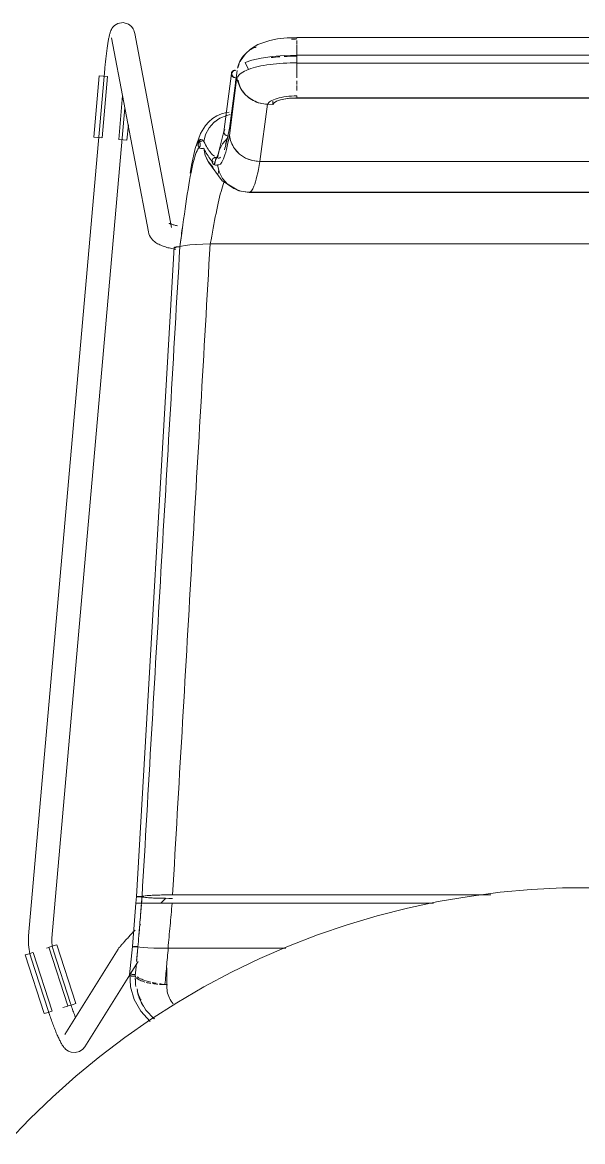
# Model space of a CAD drawing. Header units: millimetres. Extents: x 79795 to 317870, y -36033 to 97293.
# Drawn here: x 156994 to 157280, y 31580 to 32152 of the extents above; entities that cross this region are included whole.
import ezdxf

# ---------------------------------------------------------------- set-up
doc = ezdxf.new("R2010")
doc.units = ezdxf.units.MM
doc.header["$MEASUREMENT"] = 0
doc.layers.add('I-FURN', color=8, linetype='CONTINUOUS', lineweight=9)

msp = doc.modelspace()

# ---------------------------------------------------------------- linework, layer by layer
at = {"layer": 'I-FURN'}
for p, q in [((157042.77, 32151.95), (157041.12, 32150.91)), ((157045.53, 32152.44), (157042.77, 32151.95)), ((157048.28, 32151.6), (157045.53, 32152.44)), ((157038.6, 32146.24), (157038.5, 32145.83)), ((157038.71, 32146.64), (157038.6, 32146.24)), ((157038.83, 32147.04), (157038.71, 32146.64)), ((157038.95, 32147.43), (157038.83, 32147.04)), ((157039.09, 32147.84), (157038.95, 32147.43)), ((157039.26, 32148.27), (157039.09, 32147.84)), ((157039.48, 32148.74), (157039.26, 32148.27)), ((157039.78, 32149.3), (157039.48, 32148.74)), ((157040.26, 32150), (157039.78, 32149.3)), ((157041.12, 32150.91), (157040.26, 32150)), ((157048.28, 32151.6), (157049.86, 32150.28)), ((157049.86, 32150.28), (157050.6, 32149.2)), ((157050.6, 32149.2), (157050.98, 32148.4)), ((157050.98, 32148.4), (157051.19, 32147.78)), ((157051.19, 32147.78), (157051.33, 32147.26)), ((157051.33, 32147.26), (157051.42, 32146.84)), ((157070.23, 32047.55), (157051.42, 32146.84)), ((157037.55, 32140.77), (157037.46, 32140.17)), ((157037.64, 32141.36), (157037.55, 32140.77)), ((157037.73, 32141.92), (157037.64, 32141.36)), ((157037.83, 32142.48), (157037.73, 32141.92)), ((157037.92, 32143.01), (157037.83, 32142.48)), ((157038.01, 32143.52), (157037.92, 32143.01)), ((157038.11, 32144.02), (157038.01, 32143.52)), ((157038.2, 32144.5), (157038.11, 32144.02)), ((157038.3, 32144.96), (157038.2, 32144.5)), ((157038.4, 32145.4), (157038.3, 32144.96)), ((157038.5, 32145.83), (157038.4, 32145.4)), ((157039.63, 32144.61), (157058.44, 32045.32)), ((157114.39, 32141.12), (157110.51, 32138.73)), ((157120.44, 32143.25), (157114.39, 32141.12)), ((157124.47, 32144.04), (157120.44, 32143.25)), ((157129.29, 32144.55), (157124.47, 32144.04)), ((157134.32, 32144.66), (157129.29, 32144.55)), ((157134.32, 32144.66), (157134.32, 32144.49)), ((157429.18, 32144.66), (157134.32, 32144.66)), ((157134.32, 32144.36), (157134.32, 32144.64)), ((157134.32, 32141.41), (157134.32, 32143.17)), ((157134.32, 32138.56), (157134.32, 32141.14)), ((157036.76, 32134.83), (157036.68, 32134.11)), ((157036.84, 32135.54), (157036.76, 32134.83)), ((157036.93, 32136.24), (157036.84, 32135.54)), ((157037.01, 32136.93), (157036.93, 32136.24)), ((157037.1, 32137.6), (157037.01, 32136.93)), ((157037.19, 32138.26), (157037.1, 32137.6)), ((157037.28, 32138.91), (157037.19, 32138.26)), ((157037.37, 32139.55), (157037.28, 32138.91)), ((157037.46, 32140.17), (157037.37, 32139.55)), ((157108.03, 32136.44), (157105.35, 32132.54)), ((157110.51, 32138.73), (157108.03, 32136.44)), ((157121.66, 32135.04), (157116.04, 32134.2)), ((157127.78, 32135.53), (157121.66, 32135.04)), ((157134.32, 32135.62), (157127.78, 32135.53)), ((157134.32, 32138.4), (157134.32, 32135.38)), ((157134.32, 32135.38), (157134.32, 32138.39)), ((157134.32, 32135.62), (157134.32, 32135.55)), ((157429.18, 32135.62), (157134.32, 32135.62)), ((157134.32, 32131.77), (157134.32, 32135.62)), ((157134.32, 32135.55), (157134.32, 32135.35)), ((157134.32, 32135.35), (157134.32, 32135.05)), ((157134.32, 32135.05), (157134.32, 32134.66)), ((157036.23, 32129.67), (157036.16, 32128.92)), ((157036.3, 32130.42), (157036.23, 32129.67)), ((157036.37, 32131.17), (157036.3, 32130.42)), ((157036.45, 32131.91), (157036.37, 32131.17)), ((157036.52, 32132.65), (157036.45, 32131.91)), ((157036.6, 32133.39), (157036.52, 32132.65)), ((157036.68, 32134.11), (157036.6, 32133.39)), ((157105.35, 32132.54), (157105.25, 32132.34)), ((157111.35, 32133.1), (157107.89, 32131.93)), ((157107.89, 32131.93), (157109.65, 32128.39)), ((157116.04, 32134.2), (157111.35, 32133.1)), ((157134.32, 32134.66), (157134.32, 32134.21)), ((157134.32, 32134.21), (157134.32, 32133.71)), ((157134.32, 32133.71), (157134.32, 32133.22)), ((157134.32, 32133.22), (157134.32, 32132.74)), ((157134.32, 32132.74), (157134.32, 32132.32)), ((157134.32, 32132.32), (157134.32, 32131.99)), ((157134.32, 32131.99), (157134.32, 32131.77)), ((157134.32, 32131.69), (157134.32, 32127.88)), ((157134.32, 32127.87), (157134.32, 32131.69)), ((157134.32, 32131.66), (157429.18, 32131.66)), ((157036.15, 32128.76), (156997.2, 31685.44)), ((157030.57, 32093.74), (157033.33, 32125.15)), ((157033.33, 32125.15), (157035.38, 32124.97)), ((157034.81, 32093.37), (157037.56, 32124.78)), ((157035.38, 32124.97), (157037.44, 32124.79)), ((157036.16, 32128.92), (157036.15, 32128.76)), ((157100.87, 32126.35), (157097.02, 32096.57)), ((157103.69, 32124.37), (157099.85, 32094.67)), ((157103.71, 32127.91), (157099.87, 32098.22)), ((157103.26, 32124.38), (157102.94, 32121.94)), ((157134.32, 32124.12), (157134.32, 32127.68)), ((157134.32, 32120.65), (157134.32, 32122.5)), ((157134.32, 32117.67), (157134.32, 32120.13)), ((157045.23, 32115.11), (157043.25, 32092.63)), ((157121.97, 32112.16), (157121.97, 32110.5)), ((157122.61, 32111.36), (157123.96, 32112.15)), ((157123.96, 32112.15), (157125.94, 32112.82)), ((157125.94, 32112.82), (157128.44, 32113.33)), ((157128.44, 32113.33), (157131.29, 32113.65)), ((157131.29, 32113.65), (157134.32, 32113.76)), ((157429.18, 32113.82), (157134.32, 32113.82)), ((157134.32, 32113.76), (157429.18, 32113.76)), ((157009.15, 31684.39), (157046.43, 32108.74)), ((157098.33, 32106.42), (157095.82, 32105.76)), ((157099.75, 32106.57), (157098.33, 32106.42)), ((157115.39, 32081.29), (157119.25, 32110.57)), ((157119.25, 32110.57), (157121.97, 32110.5)), ((157121.97, 32110.5), (157122.61, 32111.36)), ((157089.28, 32101.68), (157087.54, 32099.71)), ((157091.26, 32103.36), (157089.28, 32101.68)), ((157091.87, 32101.34), (157089.39, 32098.51)), ((157093.46, 32104.74), (157091.26, 32103.36)), ((157094.96, 32103.51), (157091.87, 32101.34)), ((157091.87, 32101.34), (157092.18, 32101.61)), ((157095.82, 32105.76), (157093.46, 32104.74)), ((157098.47, 32104.91), (157094.96, 32103.51)), ((157098.47, 32104.9), (157100.22, 32105.28)), ((157100.21, 32105.28), (157098.47, 32104.91)), ((157047.48, 32092.26), (157048.18, 32100.15)), ((157085.04, 32095.6), (157082.37, 32087.97)), ((157087.54, 32099.71), (157085.04, 32095.6)), ((157087.65, 32095.19), (157086.75, 32091.56)), ((157089.39, 32098.51), (157087.65, 32095.19)), ((157097.03, 32096.65), (157094.06, 32085.04)), ((157097.07, 32096.81), (157097, 32096.34)), ((157097, 32096.34), (157097.07, 32095.87)), ((157097.26, 32097.25), (157097.07, 32096.81)), ((157097.07, 32095.87), (157097.26, 32095.43)), ((157097.55, 32097.64), (157097.26, 32097.25)), ((157097.26, 32095.43), (157097.55, 32095.05)), ((157097.55, 32095.05), (157097.94, 32094.75)), ((157097.94, 32094.75), (157098.39, 32094.55)), ((157098.62, 32092.7), (157099.99, 32099)), ((157032.62, 32093.56), (157030.57, 32093.74)), ((157034.68, 32093.38), (157032.62, 32093.56)), ((157045.44, 32092.44), (157043.38, 32092.62)), ((157047.48, 32092.26), (157045.44, 32092.44)), ((157083.87, 32089.86), (157083.95, 32090.34)), ((157083.94, 32090.34), (157083.87, 32089.86)), ((157083.93, 32089.37), (157083.87, 32089.86)), ((157083.87, 32089.86), (157083.93, 32089.37)), ((157084.12, 32088.91), (157083.93, 32089.37)), ((157083.93, 32089.37), (157084.11, 32088.91)), ((157084.14, 32090.8), (157083.94, 32090.34)), ((157083.95, 32090.34), (157084.14, 32090.79)), ((157084.14, 32090.79), (157084.44, 32091.19)), ((157084.44, 32091.19), (157084.14, 32090.8)), ((157084.83, 32091.5), (157084.44, 32091.19)), ((157084.44, 32091.19), (157084.83, 32091.49)), ((157085.84, 32092.48), (157084.67, 32092.8)), ((157084.67, 32092.8), (157084.87, 32088.95)), ((157084.83, 32091.49), (157085.29, 32091.69)), ((157085.28, 32091.69), (157084.83, 32091.5)), ((157085.78, 32091.77), (157085.28, 32091.69)), ((157085.29, 32091.69), (157085.78, 32091.76)), ((157086.28, 32091.72), (157086.75, 32091.56)), ((157086.75, 32091.56), (157086.28, 32091.72)), ((157096.35, 32090.3), (157094.6, 32086.9)), ((157098.86, 32093.17), (157096.35, 32090.3)), ((157097.86, 32090.27), (157098.62, 32092.7)), ((157098.39, 32094.55), (157098.88, 32094.47)), ((157098.88, 32094.47), (157099.38, 32094.51)), ((157082.37, 32087.97), (157080.48, 32079.45)), ((157084.11, 32088.91), (157084.4, 32088.51)), ((157084.4, 32088.51), (157084.12, 32088.91)), ((157084.78, 32088.19), (157084.4, 32088.51)), ((157084.4, 32088.51), (157084.78, 32088.19)), ((157085.23, 32087.98), (157084.78, 32088.19)), ((157084.78, 32088.19), (157085.23, 32087.98)), ((157085.72, 32087.89), (157085.23, 32087.98)), ((157085.23, 32087.98), (157085.72, 32087.89)), ((157086.22, 32087.92), (157085.72, 32087.89)), ((157085.72, 32087.89), (157086.22, 32087.92)), ((157086.7, 32088.07), (157086.22, 32087.92)), ((157086.22, 32087.92), (157086.7, 32088.07)), ((157087.49, 32084.46), (157086.7, 32088.07)), ((157086.7, 32088.07), (157087.48, 32084.46)), ((157087.48, 32084.46), (157089.12, 32081.13)), ((157089.13, 32081.14), (157087.49, 32084.46)), ((157091.8, 32083.1), (157092.25, 32083.31)), ((157092.25, 32083.31), (157091.79, 32083.11)), ((157094.06, 32085.04), (157091.89, 32079.71)), ((157093.03, 32083.47), (157092.19, 32079.58)), ((157092.25, 32083.31), (157092.74, 32083.39)), ((157092.74, 32083.39), (157092.25, 32083.31)), ((157092.74, 32083.39), (157093.24, 32083.35)), ((157093.23, 32083.35), (157092.74, 32083.39)), ((157093.71, 32083.19), (157093.23, 32083.35)), ((157093.24, 32083.35), (157093.71, 32083.19)), ((157094.6, 32086.9), (157093.71, 32083.19)), ((157102.48, 32087.9), (157104.96, 32085.16)), ((157104.96, 32085.16), (157108.08, 32083.08)), ((157080.48, 32079.45), (157079.74, 32075.39)), ((157089.07, 32081.06), (157088.18, 32082.81)), ((157096.05, 32071.52), (157089.07, 32081.06)), ((157089.12, 32081.13), (157091.52, 32078.3)), ((157091.52, 32078.3), (157089.13, 32081.13)), ((157090.93, 32081.93), (157090.86, 32081.44)), ((157090.86, 32081.44), (157090.93, 32080.95)), ((157090.87, 32081.44), (157090.93, 32081.93)), ((157090.93, 32080.95), (157090.87, 32081.44)), ((157090.93, 32081.93), (157091.12, 32082.39)), ((157091.12, 32082.39), (157090.93, 32081.93)), ((157091.12, 32080.49), (157090.93, 32080.95)), ((157090.93, 32080.95), (157091.12, 32080.48)), ((157091.12, 32082.39), (157091.42, 32082.79)), ((157091.41, 32082.79), (157091.12, 32082.39)), ((157091.42, 32080.08), (157091.12, 32080.49)), ((157091.12, 32080.48), (157091.41, 32080.08)), ((157091.79, 32083.11), (157091.41, 32082.79)), ((157091.41, 32080.08), (157091.79, 32079.77)), ((157091.42, 32082.79), (157091.8, 32083.1)), ((157091.8, 32079.77), (157091.42, 32080.08)), ((157091.79, 32079.77), (157092.25, 32079.56)), ((157092.25, 32079.57), (157091.8, 32079.77)), ((157092.74, 32079.48), (157092.25, 32079.57)), ((157092.25, 32079.56), (157092.74, 32079.48)), ((157093.24, 32079.52), (157092.74, 32079.48)), ((157092.74, 32079.48), (157093.23, 32079.52)), ((157093.23, 32079.52), (157093.71, 32079.68)), ((157093.71, 32079.69), (157093.24, 32079.52)), ((157093.71, 32079.68), (157094.6, 32075.97)), ((157108.08, 32083.08), (157111.62, 32081.77)), ((157111.62, 32081.77), (157115.39, 32081.29)), ((157448.11, 32081.29), (157115.39, 32081.29)), ((157115.39, 32081.29), (157448.11, 32081.29)), ((157096.36, 32072.58), (157094.6, 32075.97)), ((157094.6, 32075.97), (157096.35, 32072.57)), ((157096.35, 32072.57), (157098.86, 32069.7)), ((157098.86, 32069.71), (157096.36, 32072.58)), ((157104.71, 32066.41), (157096.05, 32071.52)), ((157102, 32067.54), (157098.86, 32069.71)), ((157098.86, 32069.7), (157102, 32067.53)), ((157104.86, 32066.34), (157101.68, 32067.71)), ((157105.57, 32066.17), (157102, 32067.54)), ((157102, 32067.53), (157105.57, 32066.17)), ((157109.9, 32065.54), (157104.86, 32066.34)), ((157109.36, 32065.69), (157105.57, 32066.17)), ((157105.57, 32066.17), (157109.36, 32065.69)), ((157454.14, 32065.69), (157109.36, 32065.69)), ((157109.36, 32065.69), (157454.14, 32065.69)), ((157109.89, 32065.54), (157414.69, 32065.54)), ((157069.01, 32049.78), (157069.04, 32049.77)), ((157069.04, 32049.77), (157069.11, 32049.72)), ((157069.11, 32049.72), (157069.2, 32049.68)), ((157069.2, 32049.68), (157069.35, 32049.6)), ((157069.35, 32049.6), (157069.54, 32049.52)), ((157069.54, 32049.52), (157069.78, 32049.42)), ((157069.78, 32049.42), (157070.04, 32049.32)), ((157070.04, 32049.32), (157070.35, 32049.21)), ((157070.35, 32049.21), (157070.68, 32049.11)), ((157070.68, 32049.11), (157071.05, 32049)), ((157071.05, 32049), (157071.44, 32048.89)), ((157058.44, 32045.32), (157058.7, 32044.33)), ((157058.7, 32044.33), (157059.06, 32043.44)), ((157059.06, 32043.44), (157059.5, 32042.65)), ((157071.44, 32048.89), (157071.86, 32048.78)), ((157071.86, 32048.78), (157072.31, 32048.68)), ((157072.31, 32048.68), (157072.78, 32048.58)), ((157072.78, 32048.58), (157073.27, 32048.48)), ((157059.5, 32042.65), (157059.98, 32041.96)), ((157059.98, 32041.96), (157060.49, 32041.36)), ((157060.49, 32041.36), (157061.02, 32040.84)), ((157061.02, 32040.84), (157061.54, 32040.39)), ((157061.54, 32040.39), (157062.08, 32039.99)), ((157062.08, 32039.99), (157062.61, 32039.63)), ((157062.61, 32039.63), (157063.15, 32039.31)), ((157063.15, 32039.31), (157063.69, 32039.02)), ((157063.69, 32039.02), (157064.24, 32038.74)), ((157064.24, 32038.74), (157064.8, 32038.49)), ((157064.8, 32038.49), (157065.37, 32038.26)), ((157065.37, 32038.26), (157065.95, 32038.04)), ((157065.95, 32038.04), (157066.54, 32037.83)), ((157066.54, 32037.83), (157067.15, 32037.64)), ((157067.15, 32037.64), (157067.77, 32037.45)), ((157072.2, 32037.62), (157071.9, 32037.58)), ((157071.9, 32037.58), (157072.19, 32037.62)), ((157072.19, 32037.62), (157072.58, 32037.65)), ((157072.58, 32037.65), (157072.2, 32037.62)), ((157073.04, 32037.68), (157072.58, 32037.65)), ((157072.58, 32037.65), (157073.04, 32037.68)), ((157073.53, 32037.68), (157073.04, 32037.68)), ((157073.04, 32037.68), (157073.53, 32037.68)), ((157074.03, 32037.68), (157073.53, 32037.68)), ((157073.53, 32037.68), (157074.03, 32037.68)), ((157074.5, 32037.66), (157074.03, 32037.68)), ((157074.03, 32037.68), (157074.5, 32037.66)), ((157075.4, 32038.06), (157074.5, 32037.66)), ((157074.5, 32037.66), (157075.4, 32038.06)), ((157077.15, 32038.43), (157075.4, 32038.06)), ((157075.4, 32038.06), (157077.14, 32038.43)), ((157079.64, 32038.74), (157077.15, 32038.43)), ((157077.15, 32038.43), (157079.61, 32038.74)), ((157082.75, 32038.98), (157079.64, 32038.74)), ((157079.64, 32038.74), (157082.7, 32038.98)), ((157082.74, 32038.98), (157086.22, 32039.13)), ((157086.28, 32039.13), (157082.75, 32038.98)), ((157090.05, 32039.19), (157086.28, 32039.13)), ((157086.28, 32039.13), (157089.97, 32039.19)), ((157473.45, 32039.19), (157090.05, 32039.19)), ((157090.05, 32039.19), (157473.45, 32039.19)), ((157052.34, 31705.56), (157071.63, 32037.47)), ((157067.77, 32037.45), (157068.4, 32037.28)), ((157068.4, 32037.28), (157069.04, 32037.12)), ((157069.04, 32037.12), (157069.7, 32036.97)), ((157069.7, 32036.97), (157070.36, 32036.82)), ((157070.36, 32036.82), (157071.04, 32036.69)), ((157071.04, 32036.69), (157071.74, 32036.56)), ((157071.69, 32037.42), (157071.63, 32037.47)), ((157071.64, 32037.47), (157071.7, 32037.42)), ((157071.74, 32036.56), (157072.44, 32036.45)), ((157071.88, 32037.37), (157072.17, 32037.33)), ((157072.17, 32037.33), (157071.88, 32037.37)), ((157072.17, 32037.33), (157072.55, 32037.29)), ((157072.55, 32037.29), (157072.17, 32037.33)), ((157056.07, 31705.87), (157055.18, 31705.66)), ((157057.82, 31706.07), (157056.07, 31705.87)), ((157060.32, 31706.23), (157057.82, 31706.07)), ((157063.45, 31706.35), (157060.32, 31706.23)), ((157067.01, 31706.43), (157063.45, 31706.35)), ((157070.8, 31706.46), (157067.01, 31706.43)), ((157233.39, 31706.46), (157070.8, 31706.46)), ((157070.8, 31706.46), (157233.39, 31706.46)), ((157222.29, 31705.71), (157206.52, 31703.01)), ((157238.15, 31707.77), (157222.29, 31705.71)), ((157254.09, 31709.2), (157238.15, 31707.77)), ((157270.07, 31709.98), (157254.09, 31709.2)), ((157286.07, 31710.13), (157270.07, 31709.98)), ((157050.25, 31680), (157052.07, 31702.2)), ((157052.34, 31705.56), (157052.07, 31702.2)), ((157052.07, 31702.2), (157052.14, 31702.21)), ((157052.14, 31702.21), (157052.07, 31702.2)), ((157052.14, 31702.2), (157052.07, 31702.2)), ((157052.07, 31702.2), (157052.13, 31702.2)), ((157052.13, 31702.2), (157052.32, 31702.2)), ((157052.14, 31702.21), (157052.33, 31702.21)), ((157052.33, 31702.21), (157052.14, 31702.21)), ((157052.33, 31702.2), (157052.14, 31702.2)), ((157052.32, 31702.2), (157052.62, 31702.2)), ((157052.33, 31702.21), (157052.62, 31702.21)), ((157052.62, 31702.21), (157052.33, 31702.21)), ((157052.62, 31702.2), (157052.33, 31702.2)), ((157052.41, 31705.59), (157052.34, 31705.56)), ((157052.34, 31705.56), (157052.41, 31705.54)), ((157052.6, 31705.62), (157052.41, 31705.59)), ((157052.41, 31705.54), (157052.6, 31705.51)), ((157052.89, 31705.64), (157052.6, 31705.62)), ((157052.6, 31705.51), (157052.9, 31705.49)), ((157052.62, 31702.21), (157053.01, 31702.21)), ((157053, 31702.21), (157052.62, 31702.21)), ((157053, 31702.2), (157052.62, 31702.2)), ((157052.62, 31702.2), (157053, 31702.2)), ((157053.27, 31705.66), (157052.89, 31705.64)), ((157052.9, 31705.49), (157053.28, 31705.47)), ((157053.46, 31702.21), (157053, 31702.21)), ((157053.45, 31702.2), (157053, 31702.2)), ((157053, 31702.2), (157053.45, 31702.2)), ((157053.01, 31702.21), (157053.46, 31702.21)), ((157053.72, 31705.67), (157053.27, 31705.66)), ((157053.28, 31705.47), (157053.73, 31705.46)), ((157053.94, 31702.2), (157053.45, 31702.2)), ((157053.45, 31702.2), (157053.94, 31702.2)), ((157053.46, 31702.21), (157053.95, 31702.21)), ((157053.95, 31702.21), (157053.46, 31702.21)), ((157054.21, 31705.67), (157053.72, 31705.67)), ((157053.73, 31705.46), (157054.22, 31705.45)), ((157054.44, 31702.2), (157053.94, 31702.2)), ((157053.94, 31702.2), (157054.44, 31702.2)), ((157053.95, 31702.21), (157054.45, 31702.21)), ((157054.44, 31702.21), (157053.95, 31702.21)), ((157054.71, 31705.67), (157054.21, 31705.67)), ((157054.22, 31705.45), (157054.72, 31705.45)), ((157054.84, 31702.21), (157054.44, 31702.21)), ((157054.91, 31702.2), (157054.44, 31702.2)), ((157054.44, 31702.2), (157054.91, 31702.2)), ((157054.45, 31702.21), (157054.84, 31702.21)), ((157055.18, 31705.66), (157054.71, 31705.67)), ((157054.72, 31705.45), (157055.19, 31705.46)), ((157055.8, 31702.18), (157054.91, 31702.2)), ((157054.91, 31702.2), (157055.79, 31702.18)), ((157055.19, 31705.46), (157056.09, 31705.25)), ((157055.79, 31702.18), (157057.54, 31702.17)), ((157057.54, 31702.17), (157055.8, 31702.18)), ((157055.81, 31702.23), (157057.57, 31702.24)), ((157057.56, 31702.24), (157055.81, 31702.23)), ((157056.09, 31705.25), (157057.84, 31705.06)), ((157057.54, 31702.17), (157060.04, 31702.16)), ((157060.04, 31702.16), (157057.55, 31702.17)), ((157060.06, 31702.25), (157057.56, 31702.24)), ((157057.57, 31702.24), (157060.06, 31702.25)), ((157057.84, 31705.06), (157060.34, 31704.9)), ((157060.04, 31702.16), (157063.18, 31702.15)), ((157063.18, 31702.15), (157060.05, 31702.16)), ((157060.34, 31704.9), (157063.46, 31704.78)), ((157066.74, 31702.27), (157063.18, 31702.26)), ((157066.75, 31702.14), (157063.18, 31702.15)), ((157063.18, 31702.15), (157066.75, 31702.14)), ((157063.19, 31702.26), (157066.74, 31702.27)), ((157063.46, 31704.78), (157067.01, 31704.7)), ((157067.31, 31704.82), (157064.74, 31702.15)), ((157070.53, 31702.14), (157066.75, 31702.14)), ((157066.75, 31702.14), (157070.53, 31702.14)), ((157067.01, 31704.7), (157070.69, 31704.67)), ((157204.17, 31702.14), (157070.53, 31702.14)), ((157070.53, 31702.14), (157204.17, 31702.14)), ((157206.52, 31703.01), (157190.87, 31699.69)), ((157175.36, 31695.75), (157160.03, 31691.18)), ((157190.87, 31699.69), (157175.36, 31695.75)), ((157053.97, 31690.96), (157054.46, 31691.47)), ((157160.03, 31691.18), (157144.89, 31686.01)), ((156997.12, 31684.3), (156997.09, 31683.16)), ((156997.09, 31683.16), (156997.1, 31682.02)), ((156997.2, 31685.44), (156997.12, 31684.3)), ((157009.09, 31683.04), (157009.11, 31683.71)), ((157009.1, 31682.38), (157009.09, 31683.04)), ((157009.11, 31683.71), (157009.15, 31684.37)), ((157009.15, 31684.37), (157009.15, 31684.39)), ((157046.12, 31682.52), (157046.43, 31682.87)), ((157046.43, 31682.87), (157046.76, 31683.24)), ((157046.76, 31683.24), (157047.1, 31683.62)), ((157047.1, 31683.62), (157047.46, 31684.01)), ((157047.46, 31684.01), (157047.83, 31684.41)), ((157047.83, 31684.41), (157048.21, 31684.82)), ((157048.21, 31684.82), (157048.6, 31685.25)), ((157048.6, 31685.25), (157049, 31685.68)), ((157049, 31685.68), (157049.42, 31686.13)), ((157049.42, 31686.13), (157049.84, 31686.58)), ((157049.84, 31686.58), (157050.27, 31687.04)), ((157050.27, 31687.04), (157050.71, 31687.51)), ((157050.71, 31687.51), (157051.16, 31687.99)), ((157051.16, 31687.99), (157051.62, 31688.47)), ((157144.89, 31686.01), (157129.97, 31680.24)), ((156997.1, 31682.02), (156997.16, 31680.88)), ((156997.16, 31680.88), (156997.27, 31679.74)), ((156997.27, 31679.74), (156997.42, 31678.61)), ((156997.42, 31678.61), (156997.62, 31677.48)), ((156997.62, 31677.48), (156997.86, 31676.36)), ((157006.34, 31679.26), (157007.5, 31679.64)), ((157007.6, 31679.67), (157017.29, 31649.66)), ((157007.72, 31679.7), (157009.69, 31680.34)), ((157009.13, 31681.72), (157009.1, 31682.38)), ((157009.2, 31681.06), (157009.13, 31681.72)), ((157009.28, 31680.4), (157009.2, 31681.06)), ((157009.4, 31679.75), (157009.28, 31680.4)), ((157009.54, 31679.11), (157009.4, 31679.75)), ((157009.7, 31678.46), (157009.54, 31679.11)), ((157009.69, 31680.34), (157011.64, 31680.97)), ((157009.9, 31677.83), (157009.7, 31678.46)), ((157018.61, 31651.01), (157009.9, 31677.83)), ((157021.33, 31650.97), (157011.64, 31680.97)), ((157042.99, 31678.74), (157015.69, 31635.15)), ((157042.99, 31678.74), (157043.21, 31679.06)), ((157043.21, 31679.06), (157043.39, 31679.32)), ((157043.39, 31679.32), (157043.56, 31679.55)), ((157043.56, 31679.55), (157043.74, 31679.77)), ((157043.74, 31679.77), (157043.92, 31679.99)), ((157043.92, 31679.99), (157044.11, 31680.22)), ((157044.11, 31680.22), (157044.31, 31680.46)), ((157044.31, 31680.46), (157044.52, 31680.72)), ((157044.52, 31680.72), (157044.75, 31680.98)), ((157044.75, 31680.98), (157045, 31681.26)), ((157045, 31681.26), (157045.25, 31681.56)), ((157045.25, 31681.56), (157045.53, 31681.86)), ((157045.53, 31681.86), (157045.81, 31682.19)), ((157045.81, 31682.19), (157046.12, 31682.52)), ((157048.82, 31665.51), (157050.24, 31680)), ((157050.31, 31680.03), (157050.24, 31680)), ((157050.24, 31680), (157050.31, 31679.98)), ((157050.25, 31680), (157050.31, 31680.03)), ((157050.31, 31679.98), (157050.25, 31680)), ((157050.49, 31680.05), (157050.31, 31680.03)), ((157050.31, 31680.03), (157050.5, 31680.05)), ((157050.31, 31679.98), (157050.5, 31679.95)), ((157050.79, 31680.07), (157050.49, 31680.05)), ((157050.5, 31680.05), (157050.79, 31680.07)), ((157050.5, 31679.95), (157050.79, 31679.93)), ((157050.8, 31679.93), (157050.5, 31679.95)), ((157050.79, 31679.93), (157051.18, 31679.92)), ((157051.18, 31679.92), (157050.8, 31679.93)), ((157051.62, 31680.1), (157051.17, 31680.09)), ((157051.17, 31680.09), (157051.62, 31680.1)), ((157051.18, 31679.92), (157051.63, 31679.9)), ((157051.64, 31679.9), (157051.18, 31679.92)), ((157052.11, 31680.11), (157051.62, 31680.1)), ((157051.62, 31680.1), (157052.11, 31680.11)), ((157051.63, 31679.9), (157052.12, 31679.9)), ((157052.13, 31679.9), (157051.64, 31679.9)), ((157052.61, 31680.1), (157052.11, 31680.11)), ((157052.11, 31680.11), (157052.61, 31680.1)), ((157052.12, 31679.9), (157052.62, 31679.9)), ((157052.63, 31679.9), (157052.13, 31679.9)), ((157053.08, 31680.1), (157052.61, 31680.1)), ((157052.61, 31680.1), (157053.08, 31680.1)), ((157052.62, 31679.9), (157053.09, 31679.91)), ((157053.1, 31679.91), (157052.63, 31679.9)), ((157053.09, 31679.91), (157053.98, 31679.72)), ((157053.98, 31679.72), (157053.1, 31679.91)), ((157053.98, 31679.72), (157055.72, 31679.54)), ((157055.7, 31679.54), (157053.98, 31679.72)), ((157055.72, 31679.54), (157058.2, 31679.39)), ((157058.16, 31679.39), (157055.72, 31679.54)), ((157061.23, 31679.28), (157058.19, 31679.39)), ((157058.2, 31679.39), (157061.3, 31679.27)), ((157064.73, 31679.2), (157061.29, 31679.27)), ((157061.3, 31679.27), (157064.73, 31679.2)), ((157064.83, 31679.2), (157068.59, 31679.17)), ((157068.47, 31679.17), (157064.83, 31679.2)), ((157068.59, 31679.17), (157128.71, 31679.17)), ((157128.71, 31679.17), (157068.59, 31679.17)), ((157129.97, 31680.24), (157115.29, 31673.87)), ((156995.49, 31675.76), (156997.44, 31676.39)), ((157005.17, 31645.75), (156995.49, 31675.76)), ((156997.44, 31676.39), (156999.41, 31677.02)), ((156997.86, 31676.36), (156998.14, 31675.26)), ((156998.14, 31675.26), (156998.47, 31674.17)), ((156998.47, 31674.17), (156998.48, 31674.12)), ((156998.48, 31674.12), (157007.2, 31647.31)), ((157009.22, 31647.05), (156999.53, 31677.06)), ((157049.12, 31665.92), (157053.16, 31672.37)), ((157115.29, 31673.87), (157100.88, 31666.92)), ((157048.94, 31666.41), (157049.23, 31659.5)), ((157067.88, 31669.13), (157067.88, 31659.38)), ((157100.88, 31666.92), (157086.76, 31659.41)), ((157025.86, 31628.78), (157048.89, 31665.55)), ((157067.94, 31660.62), (157066.89, 31660.62)), ((157049.23, 31659.5), (157051.1, 31652.98)), ((157086.76, 31659.41), (157072.95, 31651.33)), ((157014.71, 31648.83), (157017.19, 31649.63)), ((157019.38, 31650.34), (157017.45, 31649.71)), ((157018.72, 31650.68), (157018.61, 31651.01)), ((157018.95, 31649.99), (157018.72, 31650.68)), ((157019.18, 31649.3), (157018.95, 31649.99)), ((157019.41, 31648.62), (157019.18, 31649.3)), ((157021.33, 31650.97), (157019.38, 31650.34)), ((157019.64, 31647.94), (157019.41, 31648.62)), ((157051.1, 31652.98), (157054.49, 31646.97)), ((157053.81, 31653.38), (157057.18, 31647.55)), ((157072.95, 31651.33), (157059.47, 31642.71)), ((157007.13, 31646.38), (157005.17, 31645.75)), ((157009.1, 31647.02), (157007.13, 31646.38)), ((157007.35, 31646.85), (157007.2, 31647.31)), ((157007.59, 31646.11), (157007.35, 31646.85)), ((157007.84, 31645.37), (157007.59, 31646.11)), ((157008.09, 31644.64), (157007.84, 31645.37)), ((157008.34, 31643.91), (157008.09, 31644.64)), ((157008.59, 31643.19), (157008.34, 31643.91)), ((157008.84, 31642.47), (157008.59, 31643.19)), ((157019.88, 31647.27), (157019.64, 31647.94)), ((157020.11, 31646.6), (157019.88, 31647.27)), ((157020.35, 31645.94), (157020.11, 31646.6)), ((157020.58, 31645.3), (157020.35, 31645.94)), ((157020.82, 31644.66), (157020.58, 31645.3)), ((157021.05, 31644.04), (157020.82, 31644.66)), ((157054.49, 31646.97), (157059.24, 31641.82)), ((157057.18, 31647.55), (157061.44, 31643.08)), ((157009.1, 31641.77), (157008.84, 31642.47)), ((157009.35, 31641.07), (157009.1, 31641.77)), ((157009.61, 31640.38), (157009.35, 31641.07)), ((157009.86, 31639.7), (157009.61, 31640.38)), ((157010.12, 31639.04), (157009.86, 31639.7)), ((157010.37, 31638.38), (157010.12, 31639.04)), ((157010.62, 31637.74), (157010.37, 31638.38)), ((157010.87, 31637.12), (157010.62, 31637.74)), ((157011.12, 31636.51), (157010.87, 31637.12)), ((157059.47, 31642.71), (157046.35, 31633.55)), ((157011.37, 31635.91), (157011.12, 31636.51)), ((157011.61, 31635.33), (157011.37, 31635.91)), ((157011.85, 31634.77), (157011.61, 31635.33)), ((157012.09, 31634.23), (157011.85, 31634.77)), ((157012.33, 31633.7), (157012.09, 31634.23)), ((157012.57, 31633.19), (157012.33, 31633.7)), ((157012.8, 31632.7), (157012.57, 31633.19)), ((157013.03, 31632.22), (157012.8, 31632.7)), ((157013.26, 31631.77), (157013.03, 31632.22)), ((157013.49, 31631.33), (157013.26, 31631.77)), ((157013.72, 31630.9), (157013.49, 31631.33)), ((157046.35, 31633.55), (157033.6, 31623.88)), ((157013.95, 31630.49), (157013.72, 31630.9)), ((157014.18, 31630.09), (157013.95, 31630.49)), ((157014.43, 31629.7), (157014.18, 31630.09)), ((157014.68, 31629.31), (157014.43, 31629.7)), ((157014.96, 31628.92), (157014.68, 31629.31)), ((157015.27, 31628.52), (157014.96, 31628.92)), ((157015.64, 31628.09), (157015.27, 31628.52)), ((157016.11, 31627.63), (157015.64, 31628.09)), ((157016.74, 31627.11), (157016.11, 31627.63)), ((157017.65, 31626.54), (157016.74, 31627.11)), ((157019.03, 31626.02), (157017.65, 31626.54)), ((157021, 31625.85), (157019.03, 31626.02)), ((157023.23, 31626.43), (157021, 31625.85)), ((157024.96, 31627.66), (157023.23, 31626.43)), ((157024.96, 31627.66), (157025.86, 31628.78)), ((157033.6, 31623.88), (157021.26, 31613.71)), ((157021.26, 31613.71), (157009.33, 31603.05)), ((157009.33, 31603.05), (156997.83, 31591.92)), ((156997.83, 31591.92), (156986.79, 31580.34))]:
    msp.add_line(p, q, dxfattribs=at)
for centre, major_axis, ratio, start_param, end_param in [((157134.32, 32140.38), (-12.4, 0), 0.287441, 4.712389, 4.932602), ((157134.32, 32128.91), (0, 15.75), 0.000004, 2.669107, 2.851347), ((157098.97, 32096.34), (1.96, 0), 0.955139, 2.379629, 4.923331), ((157115.52, 32096.36), (15.78, 0), 0.955139, 3.254129, 3.495629), ((157115.52, 32096.36), (15.78, 0), 0.955139, 3.495799, 3.737346), ((157115.52, 32096.36), (15.78, 0), 0.955139, 3.737469, 4.704147)]:
    msp.add_ellipse(centre, major_axis=major_axis, ratio=ratio, start_param=start_param, end_param=end_param, dxfattribs=at)
for points in [[(157129.72, 32144.38), (157131.19, 32144.51), (157132.74, 32144.57), (157134.32, 32144.57)], [(157121.17, 32134.41), (157122.58, 32134.59), (157124.03, 32134.76), (157125.51, 32134.87)], [(157127.72, 32134.98), (157129.9, 32135.09), (157132.1, 32135.13), (157134.32, 32135.09)], [(157104.16, 32129.24), (157104.31, 32129.92), (157104.52, 32130.6), (157104.77, 32131.26)], [(157103.69, 32124.37), (157103.84, 32123.13), (157104.42, 32120.75), (157106.18, 32117.41), (157108.71, 32114.57), (157111.86, 32112.38), (157115.46, 32110.97), (157117.96, 32110.61), (157119.25, 32110.57)], [(157103.89, 32124.36), (157104.25, 32125.09), (157105.56, 32126.49), (157108.02, 32127.76), (157109.48, 32128.33)], [(157105.67, 32118.86), (157104.98, 32120.12), (157104.57, 32121.48), (157104.24, 32122.86)], [(157119.5, 32110.58), (157119.63, 32111.14), (157120.57, 32112.24), (157123.9, 32113.63), (157128.69, 32114.59), (157132.43, 32114.85), (157134.32, 32114.88)], [(157133.48, 32113.81), (157130.71, 32113.75), (157128.16, 32113.39), (157125.94, 32112.87)], [(157097.24, 32087.34), (157097.9, 32089.24), (157098.56, 32092.04), (157099.22, 32095.09)], [(157093.71, 32079.69), (157094.73, 32079.14), (157096.78, 32081.1), (157098.82, 32089.16), (157099.85, 32094.67)], [(157093.71, 32083.19), (157094.25, 32082.9), (157094.8, 32083.04), (157095.34, 32083.61)], [(157094.1, 32075.22), (157094.15, 32075.69), (157094.21, 32076.16), (157094.26, 32076.62)], [(157109.36, 32065.69), (157109.54, 32065.59), (157109.72, 32065.54), (157109.89, 32065.54)], [(157074.51, 32037.67), (157074.91, 32040.8), (157075.31, 32043.96), (157075.7, 32047.07)], [(157074.5, 32037.66), (157071.28, 31982.42), (157064.84, 31871.83), (157058.4, 31761.07), (157055.18, 31705.66)], [(157080.38, 31872.95), (157083.58, 31928.41), (157086.78, 31983.83), (157089.97, 32039.19)], [(157070.8, 31706.46), (157073.99, 31761.98), (157077.19, 31817.51), (157080.38, 31872.95)], [(157055.19, 31705.46), (157054.59, 31705.45), (157053.08, 31705.45), (157052.34, 31705.53), (157052.34, 31705.56)], [(157054.91, 31702.2), (157054.61, 31698.48), (157054, 31691.04), (157053.4, 31683.62), (157053.1, 31679.91)], [(157054.91, 31702.2), (157054.95, 31702.77), (157055.04, 31703.93), (157055.13, 31705.09), (157055.18, 31705.66)], [(157054.92, 31702.21), (157054.96, 31702.75), (157055.05, 31703.84), (157055.14, 31704.92), (157055.19, 31705.46)], [(157069.5, 31690.65), (157069.85, 31694.48), (157070.19, 31698.31), (157070.53, 31702.14)], [(157068.47, 31679.17), (157068.81, 31682.99), (157069.16, 31686.82), (157069.5, 31690.65)], [(157052.37, 31673.01), (157052.6, 31675.3), (157052.83, 31677.6), (157053.06, 31679.91)], [(157052.37, 31672.37), (157052.61, 31674.87), (157052.85, 31677.39), (157053.09, 31679.91)], [(157066.89, 31660.62), (157067.15, 31663.65), (157067.69, 31669.79), (157068.28, 31676.04), (157068.59, 31679.17)], [(157051.66, 31664.96), (157051.86, 31667.07), (157052.07, 31669.22), (157052.28, 31671.38)], [(157049, 31666.26), (157049.04, 31666.21), (157049.17, 31666.12), (157049.46, 31665.99), (157049.85, 31665.87), (157050.3, 31665.78), (157050.8, 31665.71), (157051.29, 31665.68), (157051.61, 31665.68), (157051.76, 31665.69)], [(157056.64, 31661.9), (157055.72, 31662.16), (157054.08, 31662.76), (157052.37, 31663.81), (157051.8, 31664.56), (157051.66, 31664.96)], [(157051.7, 31664.12), (157051.71, 31663.23), (157051.77, 31662.33), (157051.88, 31661.44)], [(157052, 31659.67), (157051.81, 31660.91), (157051.77, 31662.16), (157051.76, 31663.43)], [(157052.67, 31664.6), (157053.07, 31664.28), (157053.6, 31663.95), (157054.24, 31663.64)], [(157054.49, 31663.53), (157055.12, 31663.23), (157055.86, 31662.96), (157056.69, 31662.69)], [(157057.11, 31662.54), (157057.91, 31662.29), (157058.79, 31662.06), (157059.71, 31661.84)], [(157059.69, 31661.22), (157058.85, 31661.37), (157058.04, 31661.53), (157057.3, 31661.72)], [(157060.37, 31661.69), (157061.01, 31661.55), (157061.68, 31661.41), (157062.36, 31661.29)], [(157063.18, 31660.79), (157062.27, 31660.86), (157061.39, 31660.97), (157060.54, 31661.09)], [(157064.05, 31661.04), (157064.52, 31660.97), (157065, 31660.92), (157065.48, 31660.87)], [(157066.89, 31660.62), (157065.94, 31660.63), (157065.02, 31660.66), (157064.11, 31660.72)], [(157067.89, 31659.1), (157067.88, 31659.61), (157067.89, 31660.12), (157067.94, 31660.62)], [(157054.33, 31652.24), (157053.38, 31654.21), (157052.96, 31656.3), (157052.68, 31658.45)], [(157055.86, 31649.49), (157055.43, 31650.17), (157055.01, 31650.85), (157054.65, 31651.56)], [(157061.5, 31643.1), (157061.03, 31643.48), (157060.57, 31643.88), (157060.11, 31644.28)]]:
    msp.add_open_spline(points, degree=3, dxfattribs=at)
for points, knots in [([(157108.82, 32137.17), (157107.87, 32136.37), (157106.2, 32134.56), (157104.6, 32131.74), (157104.14, 32129.83), (157103.98, 32129.09)], [0.5, 0.5, 0.5, 0.5, 0.6666667, 0.8333333, 0.9365189, 0.9365189, 0.9365189, 0.9365189]), ([(157113.46, 32139.82), (157112.94, 32139.63), (157111.59, 32139.06), (157110.34, 32138.32), (157109.61, 32137.79)], [0.260519, 0.260519, 0.260519, 0.260519, 0.3333333, 0.4544474, 0.4544474, 0.4544474, 0.4544474]), ([(157109.65, 32128.39), (157111.08, 32128.94), (157114.4, 32129.93), (157120.47, 32131.03), (157127.33, 32131.66), (157131.98, 32131.73), (157134.32, 32131.69)], [0.3397465, 0.3397465, 0.3397465, 0.3397465, 0.5, 0.6666667, 0.8333333, 0.9999948, 0.9999948, 0.9999948, 0.9999948]), ([(157102.84, 32127.95), (157102.69, 32127.96), (157102.47, 32127.94), (157102.18, 32127.87), (157101.91, 32127.77), (157101.6, 32127.59), (157101.28, 32127.3), (157101.04, 32126.94), (157100.91, 32126.59), (157100.86, 32126.28), (157100.85, 32126.01), (157100.89, 32125.74), (157100.96, 32125.49), (157101.07, 32125.24), (157101.27, 32124.93), (157101.59, 32124.61), (157101.99, 32124.37), (157102.34, 32124.25), (157102.6, 32124.21), (157102.76, 32124.19), (157102.84, 32124.18)], [0.1111111, 0.1111111, 0.1111111, 0.1111111, 0.1666667, 0.1944444, 0.2222222, 0.2777778, 0.3333333, 0.3888889, 0.4444444, 0.4791667, 0.5138889, 0.5486111, 0.5833333, 0.6180556, 0.6527778, 0.7222222, 0.7916667, 0.8263889, 0.8611111, 0.8888889, 0.8888889, 0.8888889, 0.8888889]), ([(157102.44, 32124.28), (157102.32, 32124.32), (157102.09, 32124.41), (157101.68, 32124.69), (157101.22, 32125.24), (157100.97, 32126.11), (157101.2, 32126.89), (157101.59, 32127.4), (157101.98, 32127.7), (157102.43, 32127.89), (157102.76, 32127.93), (157102.93, 32127.94)], [-0.8125, -0.8125, -0.8125, -0.8125, -0.765625, -0.71875, -0.625, -0.5, -0.375, -0.3125, -0.25, -0.1875, -0.125, -0.125, -0.125, -0.125]), ([(157115.72, 32111.12), (157114.49, 32111.45), (157110.97, 32112.87), (157107.66, 32115.34), (157106.52, 32117.49)], [-0.8333333, -0.8333333, -0.8333333, -0.8333333, -0.6666667, -0.3333333, -0.3333333, -0.3333333, -0.3333333]), ([(157082.98, 32089.35), (157083.21, 32089.98), (157084.47, 32092.89), (157085.72, 32093.11), (157086.75, 32091.56)], [0.6929173, 0.6929173, 0.6929173, 0.6929173, 0.75, 1, 1, 1, 1]), ([(157086.75, 32091.56), (157087.91, 32089.16), (157089.73, 32086.18), (157091.55, 32084.44), (157092.21, 32083.97)], [0, 0, 0, 0, 0.5, 0.7848605, 0.7848605, 0.7848605, 0.7848605]), ([(157074.5, 32037.66), (157075.52, 32045.21), (157077.55, 32060.42), (157080.6, 32078.86), (157083.04, 32087.16), (157084.46, 32088.76), (157084.87, 32088.95)], [0, 0, 0, 0, 0.25, 0.5, 0.75, 0.8499411, 0.8499411, 0.8499411, 0.8499411]), ([(157086.7, 32088.07), (157087.86, 32085.66), (157089.49, 32083.01), (157091.12, 32081.34), (157091.58, 32080.94)], [0, 0, 0, 0, 0.5, 0.6963068, 0.6963068, 0.6963068, 0.6963068]), ([(157109.9, 32065.54), (157110.72, 32065.54), (157112.55, 32067.92), (157114.39, 32075.56), (157115.39, 32081.29)], [0.0892847, 0.0892847, 0.0892847, 0.0892847, 0.5, 1, 1, 1, 1]), ([(157090.05, 32039.19), (157091.02, 32044.58), (157092.97, 32055.36), (157095.4, 32066.07), (157096.86, 32070.32), (157097.35, 32071.46)], [0, 0, 0, 0, 0.25, 0.5, 0.625, 0.625, 0.625, 0.625]), ([(157055.18, 31705.66), (157055.46, 31705.81), (157056.84, 31706.02), (157060.2, 31706.24), (157063.37, 31706.36), (157066.97, 31706.44), (157069.52, 31706.46), (157070.8, 31706.46)], [-1, -1, -1, -1, -0.666667, -0.5, -0.333333, -0.166667, 0, 0, 0, 0]), ([(157052.34, 31705.56), (157052.34, 31705.58), (157052.48, 31705.61), (157052.87, 31705.64), (157053.26, 31705.66), (157053.71, 31705.67), (157054.21, 31705.68), (157054.71, 31705.67), (157055.03, 31705.67), (157055.18, 31705.66)], [-0.498493, -0.498493, -0.498493, -0.498493, -0.375, -0.3125, -0.25, -0.1875, -0.125, -0.0625, 0, 0, 0, 0]), ([(157054.83, 31701.26), (157054.56, 31697.89), (157054.14, 31692.86), (157053.72, 31687.85), (157053.59, 31686.21)], [0.0430942, 0.0430942, 0.0430942, 0.0430942, 0.5, 0.7233886, 0.7233886, 0.7233886, 0.7233886]), ([(157070.69, 31704.67), (157068.17, 31704.67), (157064.4, 31704.73), (157060.22, 31704.89), (157056.87, 31705.11), (157055.48, 31705.32), (157055.19, 31705.46)], [-0.996036, -0.996036, -0.996036, -0.996036, -0.6666667, -0.5, -0.3333333, 0, 0, 0, 0]), ([(157051.66, 31664.96), (157051.51, 31664.94), (157051.23, 31664.9), (157050.8, 31664.89), (157050.43, 31664.9), (157050.14, 31664.92), (157049.87, 31664.95), (157049.62, 31665), (157049.39, 31665.07), (157049.2, 31665.13), (157049, 31665.23), (157048.9, 31665.32), (157048.87, 31665.36)], [0, 0, 0, 0, 0.0555556, 0.1111111, 0.1666667, 0.1944444, 0.2222222, 0.2777778, 0.3055556, 0.3333333, 0.3888889, 0.4444444, 0.4444444, 0.4444444, 0.4444444]), ([(157071.05, 31650.73), (157070.28, 31651.63), (157068.35, 31654.63), (157067.72, 31658.24), (157067.94, 31660.62)], [0.5, 0.5, 0.5, 0.5, 0.6666667, 1, 1, 1, 1]), ([(157052.73, 31657.35), (157053.13, 31656), (157053.72, 31654.4), (157054.51, 31652.88), (157054.65, 31652.62)], [0.2297626, 0.2297626, 0.2297626, 0.2297626, 0.3333333, 0.3548887, 0.3548887, 0.3548887, 0.3548887])]:
    msp.add_open_spline(points, degree=3, knots=knots, dxfattribs=at)

doc.saveas('drawing.dxf')
